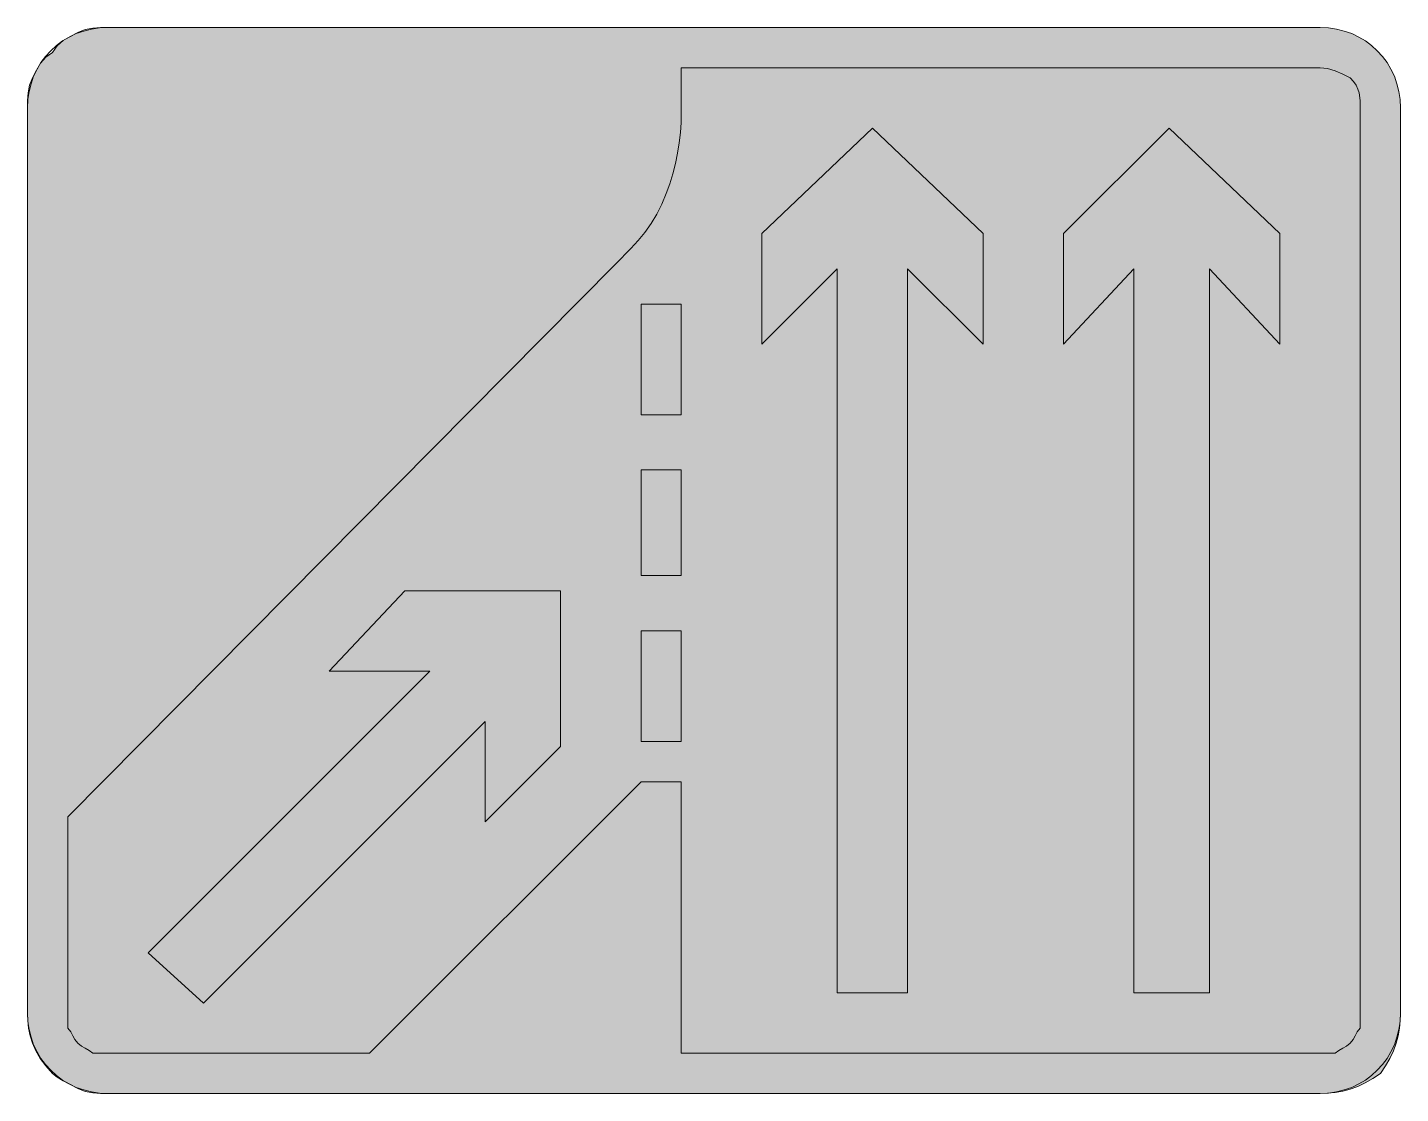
# Model space of a CAD drawing. Header units: metres. Extents: x 119 to 447, y 9 to 264.
import ezdxf

# ---------------------------------------------------------------- set-up
doc = ezdxf.new("R2010")
doc.units = ezdxf.units.M
for name, color, linetype, true_color in [('FILL_BLUE_0000FF', 7, 'Continuous', 0x0000ff), ('FILL_WHITE_FFFFFF', 7, 'Continuous', 0xffffff), ('STROKE_BLUE_0000FF', 7, 'Continuous', 0x0000ff)]:
    doc.layers.add(name, color=color, linetype=linetype, true_color=true_color)

msp = doc.modelspace()

# ---------------------------------------------------------------- hatches: boundary and pattern name
at = {"layer": 'FILL_BLUE_0000FF', "true_color": 0x0000ff}
h = msp.add_hatch(color=7, dxfattribs=at)
h.dxf.hatch_style = 1
h.paths.add_polyline_path([(437.25, 28.56), (437.25, 24.96), (436.54, 24.06), (436.05, 23.16), (435.56, 22.26), (434.85, 21.36), (433.95, 20.65), (433.05, 20.16), (432.15, 19.67), (431.25, 18.96), (427.65, 18.96), (275.25, 18.96), (275.25, 83.76), (265.65, 83.76), (200.85, 18.96), (138.45, 18.96), (134.85, 18.96), (133.95, 19.67), (133.05, 20.16), (132.15, 20.65), (131.25, 21.36), (130.54, 22.26), (130.05, 23.16), (129.56, 24.06), (128.85, 24.96), (128.85, 28.56), (128.85, 75.36), (259.65, 207.36), (263.21, 211), (264.92, 212.89), (266.55, 214.86), (268.06, 216.95), (269.44, 219.17), (270.64, 221.57), (271.65, 224.16), (272.49, 226.46), (273.22, 228.85), (273.84, 231.29), (274.35, 233.76), (274.74, 236.23), (275.02, 238.67), (275.19, 241.06), (275.25, 243.36), (275.25, 254.16), (427.65, 254.16), (429.45, 253.95), (431.25, 253.41), (433.05, 252.64), (434.85, 251.76), (435.64, 250.86), (436.24, 249.96), (436.66, 249.06), (436.95, 248.16), (437.21, 246.36), (437.25, 244.56), (437.25, 28.56)])
at = {"layer": 'FILL_WHITE_FFFFFF', "true_color": 0xffffff}
h = msp.add_hatch(color=7, dxfattribs=at)
h.dxf.hatch_style = 1
h.paths.add_polyline_path([(429.65, 263.66), (431.58, 263.38), (433.43, 262.91), (435.21, 262.28), (436.89, 261.48), (438.47, 260.53), (439.94, 259.44), (441.3, 258.21), (442.53, 256.85), (443.62, 255.38), (444.57, 253.8), (445.37, 252.12), (446, 250.34), (446.47, 248.49), (446.75, 246.56), (446.85, 244.56), (446.85, 28.56), (446.79, 26.76), (446.61, 24.96), (446.28, 23.16), (445.8, 21.36), (445.15, 19.56), (444.32, 17.76), (443.29, 15.96), (442.05, 14.16), (440.25, 12.92), (438.45, 11.89), (436.65, 11.06), (434.85, 10.41), (433.05, 9.93), (431.25, 9.6), (429.45, 9.42), (427.65, 9.36), (138.45, 9.36), (136.65, 9.38), (134.85, 9.51), (133.05, 9.87), (131.25, 10.56), (127.8, 12.36), (126.36, 13.26), (125.25, 14.16), (123.61, 15.96), (122.29, 17.76), (121.24, 19.56), (120.45, 21.36), (119.88, 23.16), (119.51, 24.96), (119.31, 26.76), (119.25, 28.56), (119.25, 244.56), (119.27, 246.36), (119.4, 248.16), (119.76, 249.96), (120.45, 251.76), (121.37, 253.54), (122.4, 255.21), (123.66, 256.65), (124.4, 257.26), (125.25, 257.76), (125.75, 258.61), (126.36, 259.35), (127.8, 260.61), (129.47, 261.64), (131.25, 262.56), (133.05, 263.25), (134.85, 263.61), (136.65, 263.74), (138.45, 263.76), (427.65, 263.76), (429.65, 263.66)])
h = msp.add_hatch(color=7, dxfattribs=at)
h.dxf.hatch_style = 1
h.paths.add_polyline_path([(347.25, 214.56), (347.25, 188.16), (329.25, 206.16), (329.25, 33.36), (312.45, 33.36), (312.45, 206.16), (294.45, 188.16), (294.45, 214.56), (320.85, 239.76), (347.25, 214.56)])
h = msp.add_hatch(color=7, dxfattribs=at)
h.dxf.hatch_style = 1
h.paths.add_polyline_path([(418.05, 214.56), (418.05, 188.16), (401.25, 206.16), (401.25, 33.36), (383.25, 33.36), (383.25, 206.16), (366.45, 188.16), (366.45, 214.56), (391.65, 239.76), (418.05, 214.56)])
h = msp.add_hatch(color=7, dxfattribs=at)
h.dxf.hatch_style = 1
h.paths.add_polyline_path([(265.65, 171.36), (265.65, 197.76), (275.25, 197.76), (275.25, 171.36), (265.65, 171.36)])
h = msp.add_hatch(color=7, dxfattribs=at)
h.dxf.hatch_style = 1
h.paths.add_polyline_path([(265.65, 132.96), (265.65, 158.16), (275.25, 158.16), (275.25, 132.96), (265.65, 132.96)])
h = msp.add_hatch(color=7, dxfattribs=at)
h.dxf.hatch_style = 1
h.paths.add_polyline_path([(246.45, 92.16), (228.45, 74.16), (228.45, 98.16), (161.25, 30.96), (148.05, 42.96), (215.25, 110.16), (191.25, 110.16), (209.25, 129.36), (246.45, 129.36), (246.45, 92.16)])
h = msp.add_hatch(color=7, dxfattribs=at)
h.dxf.hatch_style = 1
h.paths.add_polyline_path([(265.65, 93.36), (265.65, 119.76), (275.25, 119.76), (275.25, 93.36), (265.65, 93.36)])

# ---------------------------------------------------------------- linework, layer by layer
at = {"layer": 'FILL_BLUE_0000FF', "lineweight": 0, "true_color": 0x0000ff}
msp.add_lwpolyline([(437.25, 28.56), (437.25, 24.96), (436.54, 24.06), (436.05, 23.16), (435.56, 22.26), (434.85, 21.36), (433.95, 20.65), (433.05, 20.16), (432.15, 19.67), (431.25, 18.96), (427.65, 18.96), (275.25, 18.96), (275.25, 83.76), (265.65, 83.76), (200.85, 18.96), (138.45, 18.96), (134.85, 18.96), (133.95, 19.67), (133.05, 20.16), (132.15, 20.65), (131.25, 21.36), (130.54, 22.26), (130.05, 23.16), (129.56, 24.06), (128.85, 24.96), (128.85, 28.56), (128.85, 75.36), (259.65, 207.36), (263.21, 211), (264.92, 212.89), (266.55, 214.86), (268.06, 216.95), (269.44, 219.17), (270.64, 221.57), (271.65, 224.16), (272.49, 226.46), (273.22, 228.85), (273.84, 231.29), (274.35, 233.76), (274.74, 236.23), (275.02, 238.67), (275.19, 241.06), (275.25, 243.36), (275.25, 254.16), (427.65, 254.16), (429.45, 253.95), (431.25, 253.41), (433.05, 252.64), (434.85, 251.76), (435.64, 250.86), (436.24, 249.96), (436.66, 249.06), (436.95, 248.16), (437.21, 246.36), (437.25, 244.56)], close=True, dxfattribs=at)
at = {"layer": 'FILL_WHITE_FFFFFF', "lineweight": 0, "true_color": 0xffffff}
for points in [[(429.65, 263.66), (431.58, 263.38), (433.43, 262.91), (435.21, 262.28), (436.89, 261.48), (438.47, 260.53), (439.94, 259.44), (441.3, 258.21), (442.53, 256.85), (443.62, 255.38), (444.57, 253.8), (445.37, 252.12), (446, 250.34), (446.47, 248.49), (446.75, 246.56), (446.85, 244.56), (446.85, 28.56), (446.79, 26.76), (446.61, 24.96), (446.28, 23.16), (445.8, 21.36), (445.15, 19.56), (444.32, 17.76), (443.29, 15.96), (442.05, 14.16), (440.25, 12.92), (438.45, 11.89), (436.65, 11.06), (434.85, 10.41), (433.05, 9.93), (431.25, 9.6), (429.45, 9.42), (427.65, 9.36), (138.45, 9.36), (136.65, 9.38), (134.85, 9.51), (133.05, 9.87), (131.25, 10.56), (127.8, 12.36), (126.36, 13.26), (125.25, 14.16), (123.61, 15.96), (122.29, 17.76), (121.24, 19.56), (120.45, 21.36), (119.88, 23.16), (119.51, 24.96), (119.31, 26.76), (119.25, 28.56), (119.25, 244.56), (119.27, 246.36), (119.4, 248.16), (119.76, 249.96), (120.45, 251.76), (121.37, 253.54), (122.4, 255.21), (123.66, 256.65), (124.4, 257.26), (125.25, 257.76), (125.75, 258.61), (126.36, 259.35), (127.8, 260.61), (129.47, 261.64), (131.25, 262.56), (133.05, 263.25), (134.85, 263.61), (136.65, 263.74), (138.45, 263.76), (427.65, 263.76)], [(265.65, 171.36), (265.65, 197.76), (275.25, 197.76), (275.25, 171.36)], [(265.65, 132.96), (265.65, 158.16), (275.25, 158.16), (275.25, 132.96)], [(246.45, 92.16), (228.45, 74.16), (228.45, 98.16), (161.25, 30.96), (148.05, 42.96), (215.25, 110.16), (191.25, 110.16), (209.25, 129.36), (246.45, 129.36)], [(265.65, 93.36), (265.65, 119.76), (275.25, 119.76), (275.25, 93.36)]]:
    msp.add_lwpolyline(points, close=True, dxfattribs=at)
at = {"layer": 'FILL_WHITE_FFFFFF', "lineweight": 0, "true_color": 0x0000ff}
for points in [[(347.25, 214.56), (347.25, 188.16), (329.25, 206.16), (329.25, 33.36), (312.45, 33.36), (312.45, 206.16), (294.45, 188.16), (294.45, 214.56), (320.85, 239.76)], [(418.05, 214.56), (418.05, 188.16), (401.25, 206.16), (401.25, 33.36), (383.25, 33.36), (383.25, 206.16), (366.45, 188.16), (366.45, 214.56), (391.65, 239.76)]]:
    msp.add_lwpolyline(points, close=True, dxfattribs=at)
at = {"layer": 'STROKE_BLUE_0000FF', "lineweight": 0, "true_color": 0x0000ff}
msp.add_lwpolyline([(427.65, 263.76), (429.65, 263.66), (431.58, 263.38), (433.43, 262.91), (435.21, 262.28), (436.89, 261.48), (438.47, 260.53), (439.94, 259.44), (441.3, 258.21), (442.53, 256.85), (443.62, 255.38), (444.57, 253.8), (445.37, 252.12), (446, 250.34), (446.47, 248.49), (446.75, 246.56), (446.85, 244.56), (446.85, 28.56), (446.75, 26.56), (446.47, 24.63), (446, 22.78), (445.37, 21), (444.57, 19.32), (443.62, 17.74), (442.53, 16.27), (441.3, 14.91), (439.94, 13.68), (438.47, 12.59), (436.89, 11.64), (435.21, 10.84), (433.43, 10.21), (431.58, 9.74), (429.65, 9.46), (427.65, 9.36), (138.45, 9.36), (136.45, 9.46), (134.52, 9.74), (132.67, 10.21), (130.89, 10.84), (129.21, 11.64), (127.63, 12.59), (126.16, 13.68), (124.8, 14.91), (123.57, 16.27), (122.48, 17.74), (121.53, 19.32), (120.73, 21), (120.1, 22.78), (119.63, 24.63), (119.35, 26.56), (119.25, 28.56), (119.25, 244.56), (119.35, 246.56), (119.63, 248.49), (120.1, 250.34), (120.73, 252.12), (121.53, 253.8), (122.48, 255.38), (123.57, 256.85), (124.8, 258.21), (126.16, 259.44), (127.63, 260.53), (129.21, 261.48), (130.89, 262.28), (132.67, 262.91), (134.52, 263.38), (136.45, 263.66), (138.45, 263.76), (427.65, 263.76)], dxfattribs=at)

doc.saveas('drawing.dxf')
